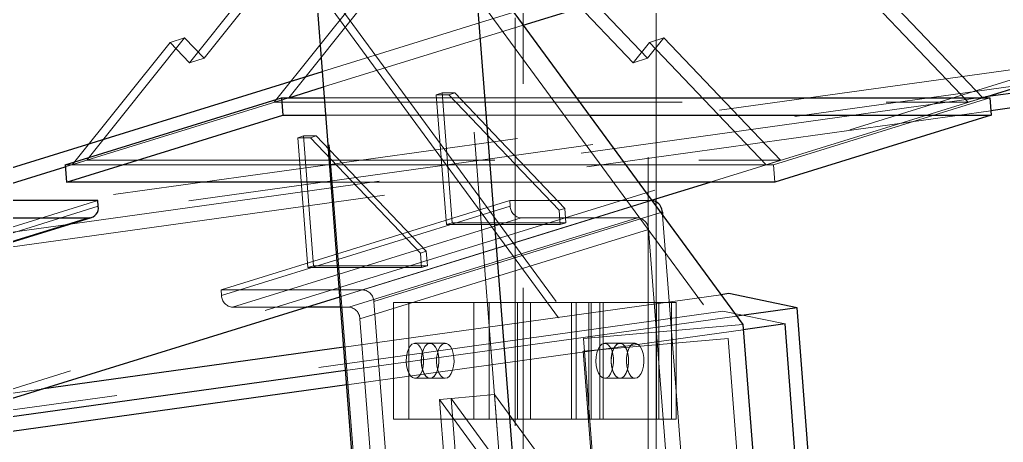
# Model space of a CAD drawing. Header units: millimetres. Extents: x 122 to 2816, y -707 to 556.
# Drawn here: x 685.761 to 688.823, y 305.632 to 306.948 of the extents above; entities that cross this region are included whole.
import ezdxf

# ---------------------------------------------------------------- set-up
doc = ezdxf.new("R2010")
doc.units = ezdxf.units.MM
doc.linetypes.add('HIDDEN', pattern=[1.905, 1.27, -0.635])

msp = doc.modelspace()

# ---------------------------------------------------------------- linework, layer by layer
at = {"color": 7, "linetype": 'HIDDEN', "lineweight": 18}
for p, q in [((687.328834, 327.067877), (687.328834, 305.249695)), ((687.717561, 305.249695), (687.717561, 327.067877)), ((687.303652, 308.858863), (687.303652, 305.249695)), ((687.742743, 306.390331), (687.742743, 308.722913)), ((686.335076, 306.827853), (686.634519, 307.202655)), ((687.715697, 306.827853), (687.358232, 307.202655)), ((686.290156, 306.813945), (686.5896, 307.188747)), ((687.670778, 306.813945), (687.313312, 307.188747)), ((691.319152, 307.083685), (683.205774, 305.955817)), ((686.903361, 307.086088), (686.598843, 306.704934)), ((686.679839, 307.094415), (687.515994, 305.955154)), ((687.274379, 305.331826), (687.138778, 307.083685)), ((687.138778, 307.083685), (687.966572, 305.955817)), ((686.858442, 307.07218), (686.553923, 306.691026)), ((688.713928, 306.691026), (688.350404, 307.07218)), ((670.147718, 300.971311), (689.687689, 307.021205)), ((686.823098, 305.29194), (686.687497, 307.043799)), ((686.687497, 307.043799), (687.515291, 305.915931)), ((686.703653, 306.786756), (687.298973, 306.971077)), ((686.707385, 306.73854), (687.328499, 306.930848)), ((686.274488, 306.891379), (685.96997, 306.510225)), ((686.229569, 306.877471), (686.274488, 306.891379)), ((686.274488, 306.891379), (686.335076, 306.827853)), ((687.76645, 306.891379), (687.715697, 306.827853)), ((687.721531, 306.877471), (687.76645, 306.891379)), ((688.129975, 306.510225), (687.76645, 306.891379)), ((686.229569, 306.877471), (685.925051, 306.496317)), ((686.229569, 306.877471), (686.290156, 306.813945)), ((687.721531, 306.877471), (687.670778, 306.813945)), ((688.085055, 306.496317), (687.721531, 306.877471)), ((689.197983, 306.840898), (683.141957, 305.999029)), ((686.290156, 306.813945), (686.335076, 306.827853)), ((687.670778, 306.813945), (687.715697, 306.827853)), ((688.767252, 306.707536), (683.354954, 305.955154)), ((687.058194, 306.714227), (687.076162, 306.719791)), ((687.058194, 306.714227), (687.089486, 306.309952)), ((687.097559, 306.714227), (687.058194, 306.714227)), ((687.115526, 306.719791), (687.076162, 306.719791)), ((687.076162, 306.719791), (687.107454, 306.315515)), ((687.097559, 306.714227), (687.115526, 306.719791)), ((687.440293, 306.354872), (687.097559, 306.714227)), ((687.45826, 306.360435), (687.115526, 306.719791)), ((685.903359, 306.489601), (686.598843, 306.704934)), ((686.553923, 306.691026), (686.598843, 306.704934)), ((686.553923, 306.691026), (688.713928, 306.691026)), ((686.709986, 306.704934), (687.494308, 306.704934)), ((687.910958, 306.442413), (688.758847, 306.704934)), ((688.781059, 306.704934), (688.107267, 306.496317)), ((688.713928, 306.691026), (688.758847, 306.704934)), ((688.78419, 306.664488), (683.399408, 305.915931)), ((686.714159, 306.65103), (687.53387, 306.65103)), ((686.626967, 306.580713), (686.644935, 306.586276)), ((686.684299, 306.586276), (686.644935, 306.586276)), ((686.644935, 306.586276), (686.676227, 306.182)), ((686.666332, 306.580713), (686.684299, 306.586276)), ((687.027033, 306.22692), (686.684299, 306.586276)), ((686.626967, 306.580713), (686.658259, 306.176437)), ((686.666332, 306.580713), (686.626967, 306.580713)), ((687.009066, 306.221357), (686.666332, 306.580713)), ((688.107267, 306.496317), (685.902839, 306.496317)), ((685.925051, 306.496317), (685.96997, 306.510225)), ((685.925051, 306.496317), (688.085055, 306.496317)), ((685.96997, 306.510225), (688.129975, 306.510225)), ((688.085055, 306.496317), (688.129975, 306.510225)), ((688.107267, 306.496317), (688.111439, 306.442413)), ((687.686984, 306.442413), (686.730306, 306.442413)), ((686.00467, 306.385054), (685.106281, 306.106898)), ((687.286724, 306.385054), (686.388335, 306.106898)), ((686.757939, 306.08542), (687.728456, 306.385908)), ((687.72761, 306.385054), (686.82922, 306.106898)), ((687.286724, 306.385054), (687.72761, 306.385054)), ((687.288115, 306.367087), (687.286724, 306.385054)), ((686.006061, 306.367087), (685.107672, 306.088931)), ((687.288115, 306.367087), (686.389725, 306.088931)), ((687.756647, 306.347498), (686.863494, 306.070963)), ((687.440293, 306.354872), (687.45826, 306.360435)), ((687.440293, 306.354872), (687.443769, 306.309952)), ((687.45826, 306.360435), (687.461737, 306.315515)), ((687.742743, 305.249695), (687.742743, 306.366441)), ((687.322388, 306.331151), (686.423999, 306.052995)), ((687.684544, 306.331151), (686.786155, 306.052995)), ((687.089486, 306.309952), (687.107454, 306.315515)), ((687.089486, 306.309952), (687.443769, 306.309952)), ((687.107454, 306.315515), (687.461737, 306.315515)), ((687.684544, 306.331151), (687.322388, 306.331151)), ((687.443769, 306.309952), (687.461737, 306.315515)), ((687.762641, 306.339331), (687.821687, 305.576504)), ((687.718818, 306.295215), (686.820428, 306.017059)), ((687.771667, 305.612439), (687.718818, 306.295215)), ((687.009066, 306.221357), (687.027033, 306.22692)), ((687.009066, 306.221357), (687.012543, 306.176437)), ((687.027033, 306.22692), (687.03051, 306.182)), ((686.658259, 306.176437), (686.676227, 306.182)), ((686.658259, 306.176437), (687.012543, 306.176437)), ((686.676227, 306.182), (687.03051, 306.182)), ((687.012543, 306.176437), (687.03051, 306.182)), ((686.389725, 306.088931), (686.388335, 306.106898)), ((686.388335, 306.106898), (686.82922, 306.106898)), ((688.107406, 304.298425), (687.968328, 306.095204)), ((687.944271, 306.09186), (686.770075, 305.928631)), ((686.863494, 306.070963), (686.923297, 305.298348)), ((686.925156, 306.067877), (686.925156, 305.704241)), ((686.925156, 306.067877), (686.972393, 306.067877)), ((686.972393, 306.067877), (686.972393, 305.704241)), ((686.972393, 306.067877), (687.222393, 306.067877)), ((687.175156, 306.067877), (687.175156, 305.704241)), ((687.222393, 306.067877), (687.222393, 305.704241)), ((687.222393, 306.067877), (687.31075, 306.067877)), ((687.31075, 306.067877), (687.31075, 305.704241)), ((687.31075, 306.067877), (687.805016, 306.067877)), ((687.351869, 306.067877), (687.351869, 305.704241)), ((687.478722, 306.067877), (687.478722, 305.704241)), ((687.493337, 306.067877), (687.493337, 305.704241)), ((687.533267, 306.067877), (687.533267, 305.704241)), ((687.540575, 306.067877), (687.540575, 305.704241)), ((687.566857, 306.067877), (687.566857, 305.704241)), ((687.577335, 306.067877), (687.577335, 305.704241)), ((687.743337, 306.067877), (687.743337, 305.704241)), ((687.75047, 305.704241), (687.75047, 306.067877)), ((687.790575, 306.067877), (687.790575, 305.704241)), ((687.805016, 305.704241), (687.805016, 306.067877)), ((687.950192, 306.0406), (679.836814, 304.912732)), ((686.653213, 306.052995), (686.423999, 306.052995)), ((686.786155, 306.052995), (686.760449, 306.052995)), ((688.085793, 304.28874), (687.950192, 306.0406)), ((688.143825, 306.000714), (687.950192, 306.0406)), ((687.993211, 306.025179), (686.775703, 305.855929)), ((686.873278, 305.334283), (686.820428, 306.017059)), ((688.013674, 305.982621), (686.77918, 305.81101)), ((687.515994, 305.955154), (688.012404, 305.999029)), ((687.515291, 305.915931), (687.966572, 305.955817)), ((687.515994, 305.955154), (687.655072, 304.158376)), ((687.966572, 305.955817), (688.102173, 304.203958)), ((687.038792, 305.940604), (686.991554, 305.940604)), ((687.08603, 305.940604), (687.038792, 305.940604)), ((687.515291, 305.915931), (687.646002, 304.227242)), ((687.629701, 305.940604), (687.582463, 305.940604)), ((687.676939, 305.940604), (687.629701, 305.940604)), ((686.991554, 305.831513), (687.038792, 305.831513)), ((687.038792, 305.831513), (687.08603, 305.831513)), ((687.582463, 305.831513), (687.629701, 305.831513)), ((687.629701, 305.831513), (687.676939, 305.831513)), ((685.829023, 305.797812), (679.772997, 304.955944)), ((687.068122, 305.765864), (687.104225, 305.769055)), ((687.102892, 305.316669), (687.068122, 305.765864)), ((687.068122, 305.765864), (687.895917, 304.637996)), ((687.104225, 305.769055), (687.239609, 305.78102)), ((687.138994, 305.31986), (687.104225, 305.769055)), ((687.104225, 305.769055), (687.932019, 304.641187)), ((687.274379, 305.331826), (687.239609, 305.78102)), ((687.239609, 305.78102), (688.067403, 304.653153)), ((686.925156, 305.704241), (686.972393, 305.704241)), ((686.972393, 305.704241), (687.222393, 305.704241)), ((687.222393, 305.704241), (687.31075, 305.704241)), ((687.31075, 305.704241), (687.805016, 305.704241))]:
    msp.add_line(p, q, dxfattribs=at)
at = {"color": 7, "linetype": 'Continuous', "lineweight": 25}
for p, q in [((687.315326, 305.341511), (687.176248, 307.13829)), ((687.176248, 307.13829), (688.012404, 305.999029)), ((686.818917, 305.297636), (686.679839, 307.094415)), ((691.550285, 307.094415), (688.767252, 306.707536)), ((691.512786, 307.043799), (688.78419, 306.664488)), ((687.328499, 306.930848), (687.497232, 306.98309)), ((688.758847, 306.704934), (688.493557, 306.98309)), ((688.758847, 306.704934), (689.657237, 306.98309)), ((685.138032, 306.302014), (686.703653, 306.786756)), ((686.598843, 306.704934), (686.707385, 306.73854)), ((685.902839, 306.496317), (686.576631, 306.704934)), ((686.576631, 306.704934), (686.580803, 306.65103)), ((686.576631, 306.704934), (686.709986, 306.704934)), ((686.598843, 306.704934), (686.709986, 306.704934)), ((687.494308, 306.704934), (688.781059, 306.704934)), ((687.494308, 306.704934), (688.758847, 306.704934)), ((688.781059, 306.704934), (688.785231, 306.65103)), ((685.907011, 306.442413), (686.580803, 306.65103)), ((686.580803, 306.65103), (686.714159, 306.65103)), ((687.53387, 306.65103), (688.785231, 306.65103)), ((688.785231, 306.65103), (688.111439, 306.442413)), ((685.902839, 306.496317), (685.907011, 306.442413)), ((685.565695, 306.385054), (685.903359, 306.489601)), ((686.730306, 306.442413), (685.907011, 306.442413)), ((688.111439, 306.442413), (687.686984, 306.442413)), ((687.728456, 306.385908), (687.910958, 306.442413)), ((686.00467, 306.385054), (685.563785, 306.385054)), ((686.006061, 306.367087), (686.00467, 306.385054)), ((687.742743, 306.366441), (687.742743, 306.390331)), ((687.761883, 306.349119), (687.762641, 306.339331)), ((685.593012, 306.210884), (685.985324, 306.33235)), ((685.615195, 306.331151), (685.977351, 306.331151)), ((687.968328, 306.095204), (687.944271, 306.09186)), ((688.181325, 306.05133), (687.968328, 306.095204)), ((685.629761, 305.736118), (686.757939, 306.08542)), ((686.760449, 306.052995), (686.653213, 306.052995)), ((688.181325, 306.05133), (687.993211, 306.025179)), ((688.320403, 304.254551), (688.181325, 306.05133)), ((688.012404, 305.999029), (688.151482, 304.20225)), ((688.143825, 306.000714), (688.013674, 305.982621)), ((688.279426, 304.248855), (688.143825, 306.000714)), ((686.770075, 305.928631), (685.829023, 305.797812)), ((686.775703, 305.855929), (685.632785, 305.697049)), ((686.77918, 305.81101), (685.636262, 305.652129))]:
    msp.add_line(p, q, dxfattribs=at)
at = {"color": 8, "linetype": 'Continuous', "lineweight": 25}
for p, q in [((687.761883, 306.349119), (687.756647, 306.347498)), ((685.977351, 306.331151), (685.592916, 306.212124))]:
    msp.add_line(p, q, dxfattribs=at)
at = {"color": 7, "linetype": 'HIDDEN', "lineweight": 18, "flags": 128}
for points in [[(687.018506, 305.894403), (687.016622, 305.907547), (687.013162, 305.919339), (687.008345, 305.929041), (687.002473, 305.936042), (686.995915, 305.939903), (686.989082, 305.94038), (686.982406, 305.937444), (686.976303, 305.931279), (686.97116, 305.922273), (686.967297, 305.910991), (686.964959, 305.898143), (686.964292, 305.884536), (686.965338, 305.871024), (686.968031, 305.858457), (686.972202, 305.847624), (686.977589, 305.839206), (686.983854, 305.833733), (686.990602, 305.831547), (686.997411, 305.832786), (687.003851, 305.837372), (687.009518, 305.845018), (687.014057, 305.855242), (687.017182, 305.867403), (687.018697, 305.880736), (687.018506, 305.894403)], [(687.065744, 305.894403), (687.063859, 305.907547), (687.0604, 305.919339), (687.055583, 305.929041), (687.049711, 305.936042), (687.043152, 305.939903), (687.03632, 305.94038), (687.029643, 305.937444), (687.023541, 305.931279), (687.018397, 305.922273), (687.014535, 305.910991), (687.012197, 305.898143), (687.01153, 305.884536), (687.012576, 305.871024), (687.015269, 305.858457), (687.01944, 305.847624), (687.024827, 305.839206), (687.031092, 305.833733), (687.03784, 305.831547), (687.044648, 305.832786), (687.051089, 305.837372), (687.056756, 305.845018), (687.061295, 305.855242), (687.06442, 305.867403), (687.065935, 305.880736), (687.065744, 305.894403)], [(687.038792, 305.831513), (687.045574, 305.833227), (687.051931, 305.83826), (687.057461, 305.846297), (687.061819, 305.856832), (687.06473, 305.869203), (687.066011, 305.882634), (687.065582, 305.89628), (687.063469, 305.909283), (687.059806, 305.920827), (687.054822, 305.930187), (687.048832, 305.936774), (687.04221, 305.940174), (687.035374, 305.940174), (687.028752, 305.936774), (687.022761, 305.930187), (687.017778, 305.920827), (687.014115, 305.909283), (687.012002, 305.89628), (687.011573, 305.882634), (687.012854, 305.869203), (687.015765, 305.856832), (687.020122, 305.846297), (687.025653, 305.83826), (687.03201, 305.833227), (687.038792, 305.831513)], [(687.08603, 305.831513), (687.092812, 305.833227), (687.099168, 305.83826), (687.104699, 305.846297), (687.109057, 305.856832), (687.111968, 305.869203), (687.113249, 305.882634), (687.112819, 305.89628), (687.110707, 305.909283), (687.107044, 305.920827), (687.10206, 305.930187), (687.096069, 305.936774), (687.089448, 305.940174), (687.082612, 305.940174), (687.07599, 305.936774), (687.069999, 305.930187), (687.065016, 305.920827), (687.061353, 305.909283), (687.05924, 305.89628), (687.058811, 305.882634), (687.060092, 305.869203), (687.063003, 305.856832), (687.06736, 305.846297), (687.072891, 305.83826), (687.079247, 305.833227), (687.08603, 305.831513)], [(687.609415, 305.894403), (687.607531, 305.907547), (687.604071, 305.919339), (687.599254, 305.929041), (687.593382, 305.936042), (687.586824, 305.939903), (687.579992, 305.94038), (687.573315, 305.937444), (687.567213, 305.931279), (687.562069, 305.922273), (687.558206, 305.910991), (687.555868, 305.898143), (687.555201, 305.884536), (687.556247, 305.871024), (687.55894, 305.858457), (687.563111, 305.847624), (687.568499, 305.839206), (687.574763, 305.833733), (687.581512, 305.831547), (687.58832, 305.832786), (687.59476, 305.837372), (687.600428, 305.845018), (687.604966, 305.855242), (687.608091, 305.867403), (687.609606, 305.880736), (687.609415, 305.894403)], [(687.656653, 305.894403), (687.654768, 305.907547), (687.651309, 305.919339), (687.646492, 305.929041), (687.64062, 305.936042), (687.634061, 305.939903), (687.627229, 305.94038), (687.620552, 305.937444), (687.61445, 305.931279), (687.609307, 305.922273), (687.605444, 305.910991), (687.603106, 305.898143), (687.602439, 305.884536), (687.603485, 305.871024), (687.606178, 305.858457), (687.610349, 305.847624), (687.615736, 305.839206), (687.622001, 305.833733), (687.628749, 305.831547), (687.635557, 305.832786), (687.641998, 305.837372), (687.647665, 305.845018), (687.652204, 305.855242), (687.655329, 305.867403), (687.656844, 305.880736), (687.656653, 305.894403)], [(687.629701, 305.831513), (687.636484, 305.833227), (687.64284, 305.83826), (687.648371, 305.846297), (687.652728, 305.856832), (687.655639, 305.869203), (687.65692, 305.882634), (687.656491, 305.89628), (687.654378, 305.909283), (687.650715, 305.920827), (687.645732, 305.930187), (687.639741, 305.936774), (687.633119, 305.940174), (687.626283, 305.940174), (687.619661, 305.936774), (687.613671, 305.930187), (687.608687, 305.920827), (687.605024, 305.909283), (687.602911, 305.89628), (687.602482, 305.882634), (687.603763, 305.869203), (687.606674, 305.856832), (687.611032, 305.846297), (687.616562, 305.83826), (687.622919, 305.833227), (687.629701, 305.831513)], [(687.676939, 305.831513), (687.683721, 305.833227), (687.690078, 305.83826), (687.695608, 305.846297), (687.699966, 305.856832), (687.702877, 305.869203), (687.704158, 305.882634), (687.703728, 305.89628), (687.701616, 305.909283), (687.697953, 305.920827), (687.692969, 305.930187), (687.686979, 305.936774), (687.680357, 305.940174), (687.673521, 305.940174), (687.666899, 305.936774), (687.660908, 305.930187), (687.655925, 305.920827), (687.652262, 305.909283), (687.650149, 305.89628), (687.64972, 305.882634), (687.651001, 305.869203), (687.653912, 305.856832), (687.658269, 305.846297), (687.6638, 305.83826), (687.670156, 305.833227), (687.676939, 305.831513)]]:
    msp.add_lwpolyline(points, dxfattribs=at)
at = {"color": 7, "linetype": 'HIDDEN', "lineweight": 18}
for centre, radius, start, end in [((687.727291, 306.354666), 0.03039, 59.439358, 89.399354), ((687.325305, 306.368244), 0.037208, 181.782999, 265.504575), ((687.681628, 306.294058), 0.037208, 1.782999, 85.504575), ((686.826304, 306.069805), 0.037208, 1.782999, 85.504575), ((686.426915, 306.090088), 0.037208, 181.782999, 265.504575), ((686.783239, 306.015902), 0.037208, 1.782999, 85.504575)]:
    msp.add_arc(centre, radius, start, end, dxfattribs=at)
at = {"color": 7, "linetype": 'Continuous', "lineweight": 25}
for centre, radius, start, end in [((687.721834, 306.346583), 0.04013, 3.623274, 58.597772), ((685.975387, 306.362157), 0.031068, 273.624078, 9.1306)]:
    msp.add_arc(centre, radius, start, end, dxfattribs=at)

doc.saveas('drawing.dxf')
